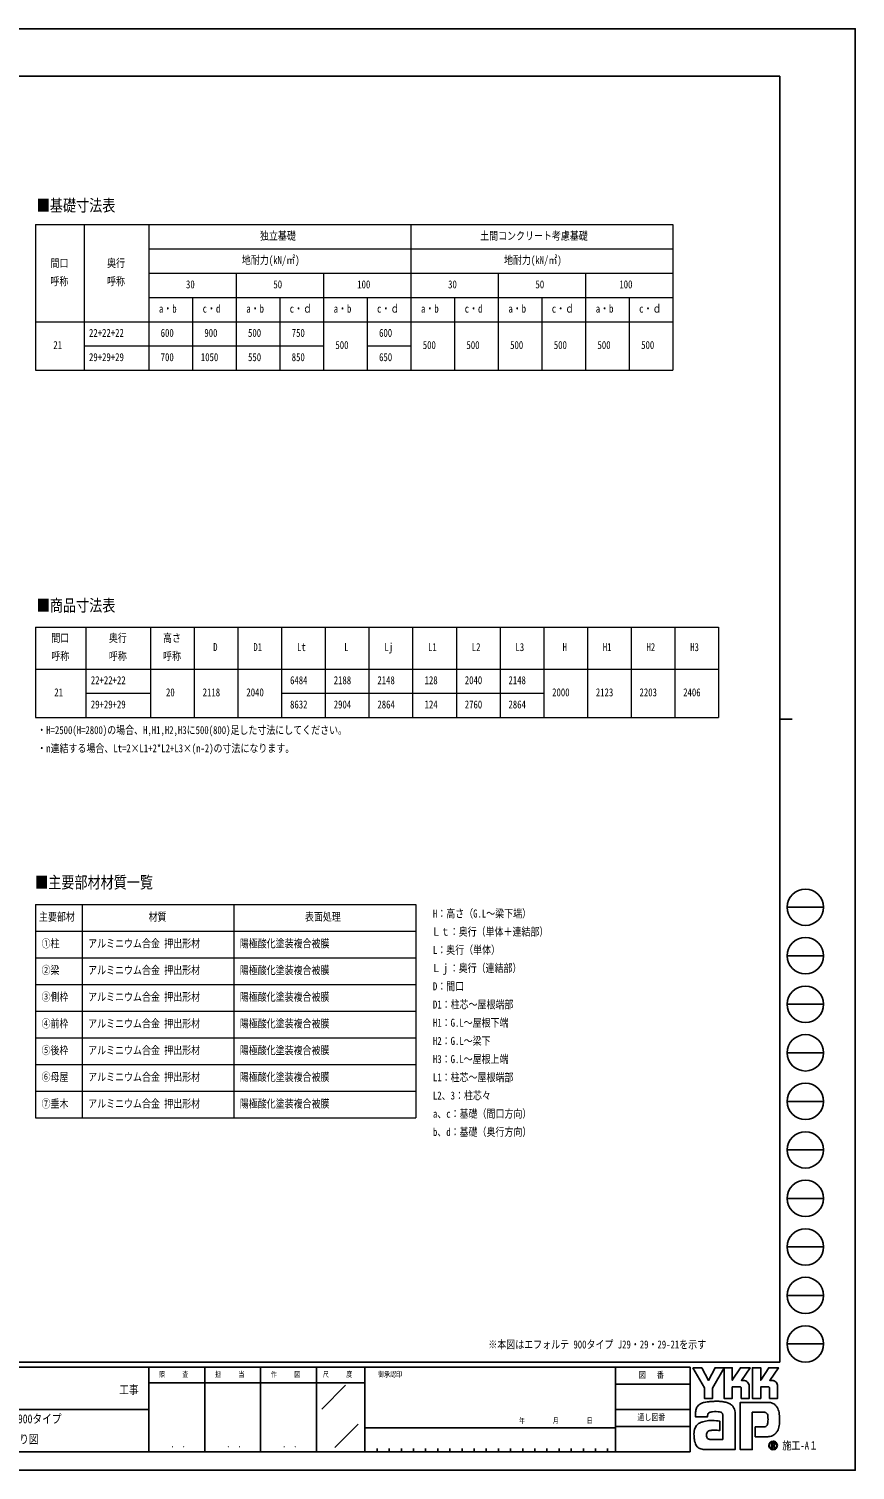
# Model space of a CAD drawing. Units: millimetres, scale not verified. Extents: x -12615 to 12615, y -8910 to 8910.
# Drawn here: x 2400 to 12615, y -8910 to 8910 of the extents above; entities that cross this region are included whole.
import ezdxf
from ezdxf.enums import TextEntityAlignment as Align

# ---------------------------------------------------------------- set-up
doc = ezdxf.new("R2010")
doc.units = ezdxf.units.MM
doc.header["$LTSCALE"] = 40
doc.layers.add('0-1_TABLE1', color=7, linetype='Continuous', lineweight=18)
doc.layers.add('0-2_USER1', color=3, linetype='Continuous')
doc.layers.add('0-7_YKK_ZWAK', color=7, linetype='Continuous')
doc.styles.add('ＭＳ ゴシック', font='')
doc.styles.get('ＭＳ ゴシック').set_extended_font_data('MS Gothic')

msp = doc.modelspace()

# ---------------------------------------------------------------- linework, layer by layer
at = {"layer": '0-1_TABLE1'}
for p, q in [((2482.24, 6489.17), (10362.24, 6489.17)), ((2482.24, 6489.17), (2482.24, 4689.17)), ((3082.24, 6489.17), (3082.24, 4689.17)), ((3882.24, 6489.17), (3882.24, 4689.17)), ((7122.24, 6489.17), (7122.24, 4689.17)), ((3882.24, 6189.17), (10362.24, 6189.17)), ((3882.24, 5889.17), (10362.24, 5889.17)), ((6042.24, 5889.17), (6042.24, 4689.17)), ((8202.24, 5889.17), (8202.24, 4689.17)), ((9282.24, 5889.17), (9282.24, 4689.17)), ((3882.24, 5589.17), (10362.24, 5589.17)), ((5502.24, 5589.17), (5502.24, 4689.17)), ((6582.24, 5589.17), (6582.24, 4689.17)), ((7662.24, 5589.17), (7662.24, 4689.17)), ((8742.24, 5589.17), (8742.24, 4689.17)), ((9822.24, 5589.17), (9822.24, 4689.17)), ((2482.24, 5289.17), (10362.24, 5289.17)), ((3082.24, 4989.17), (6042.24, 4989.17)), ((6582.24, 4989.17), (7122.24, 4989.17)), ((2482.24, 1513.91), (10924.74, 1513.91)), ((2482.24, 1513.91), (2482.24, 395.16)), ((3104.74, 1513.91), (3104.74, 395.16)), ((3904.74, 1513.91), (3904.74, 395.16)), ((4444.74, 1513.91), (4444.74, 395.16)), ((4984.74, 1513.91), (4984.74, 395.16)), ((5524.74, 1513.91), (5524.74, 395.16)), ((6064.74, 1513.91), (6064.74, 395.16)), ((6604.74, 1513.91), (6604.74, 395.16)), ((7144.74, 1513.91), (7144.74, 395.16)), ((7684.74, 1513.91), (7684.74, 395.16)), ((8224.74, 1513.91), (8224.74, 395.16)), ((8764.74, 1513.91), (8764.74, 395.16)), ((9304.74, 1513.91), (9304.74, 395.16)), ((9844.74, 1513.91), (9844.74, 395.16)), ((10384.74, 1513.91), (10384.74, 395.16)), ((10924.74, 1513.91), (10924.74, 395.16)), ((2482.24, 995.16), (10924.74, 995.16)), ((3104.74, 695.16), (3904.74, 695.16)), ((5524.74, 695.16), (8764.74, 695.16)), ((2482.24, 395.16), (10924.74, 395.16)), ((2482.24, -1915.14), (7183.1, -1915.14)), ((2482.24, -1915.14), (2482.24, -4555.14)), ((3058.38, -1915.14), (3058.38, -4555.14)), ((4933.1, -1915.14), (4933.1, -4555.14)), ((7183.1, -1915.14), (7183.1, -4555.14)), ((2482.24, -2245.14), (7183.1, -2245.14)), ((2482.24, -2575.14), (7183.1, -2575.14)), ((2482.24, -2905.14), (7183.1, -2905.14)), ((2482.24, -3235.14), (7183.1, -3235.14)), ((2482.24, -3565.14), (7183.1, -3565.14)), ((2482.24, -3895.14), (7183.1, -3895.14)), ((2482.24, -4225.14), (7183.1, -4225.14)), ((2482.24, -4555.14), (7183.1, -4555.14))]:
    msp.add_line(p, q, dxfattribs=at)
for points in [[(10362.24, 6489.17), (10362.24, 5889.17), (10362.24, 4689.17)], [(4962.24, 5889.17), (4962.24, 4989.17), (4962.24, 4689.17)], [(4422.24, 5589.17), (4422.24, 4989.17), (4422.24, 4689.17)], [(2482.24, 4689.17), (3082.24, 4689.17), (7122.24, 4689.17), (10362.24, 4689.17)]]:
    msp.add_lwpolyline(points, dxfattribs=at)
at = {"layer": '0-7_YKK_ZWAK'}
for p, q in [((11685.06, 8325), (-11714.94, 8325)), ((11685.06, 8325), (11685.06, -7575)), ((11685.06, 375), (11835.06, 375)), ((11775.06, -1950), (12225.06, -1950)), ((11775.06, -2550), (12225.06, -2550)), ((11775.06, -3150), (12225.06, -3150)), ((11775.06, -3750), (12225.06, -3750)), ((11775.06, -4350), (12225.06, -4350)), ((11775.06, -4950), (12225.06, -4950)), ((11775.06, -5550), (12225.06, -5550)), ((11775.06, -6150), (12225.06, -6150)), ((11775.06, -6750), (12225.06, -6750)), ((11775.06, -7350), (12225.06, -7350)), ((11685.06, -7575), (-11714.94, -7575)), ((3885.06, -7635), (-14.94, -7635)), ((4575.06, -7635), (4575.06, -8685)), ((5265.06, -7635), (5265.06, -8685)), ((5955.06, -7635), (5955.06, -8685)), ((6555.06, -7635), (5955.06, -7635)), ((9652.56, -7635), (6555.06, -7635)), ((6555.06, -7635), (6555.06, -8685)), ((9652.56, -7635), (9652.56, -8685)), ((10575.06, -7635), (9652.56, -7635)), ((10575.06, -7635), (10575.06, -8685)), ((5955.06, -7830), (3885.06, -7830)), ((5955.06, -7830), (6555.06, -7830)), ((6021.31, -8154.87), (6315.11, -7861.08)), ((9652.56, -7845), (10575.06, -7845)), ((-14.94, -8160), (3885.06, -8160)), ((9652.56, -8160), (10575.06, -8160)), ((6182.02, -8627.97), (6470.68, -8339.3)), ((10575.06, -8370), (9652.56, -8370)), ((6555.06, -8385), (9652.56, -8385)), ((-14.94, -8685), (3885.06, -8685)), ((3885.06, -8685), (5955.06, -8685)), ((5955.06, -8685), (6555.06, -8685)), ((6555.06, -8685), (9652.56, -8685)), ((6705.06, -8640), (6705.06, -8685)), ((6855.06, -8640), (6855.06, -8685)), ((7005.06, -8640), (7005.06, -8685)), ((7155.06, -8640), (7155.06, -8685)), ((7305.06, -8640), (7305.06, -8685)), ((7455.06, -8640), (7455.06, -8685)), ((7605.06, -8640), (7605.06, -8685)), ((7755.06, -8640), (7755.06, -8685)), ((7905.06, -8640), (7905.06, -8685)), ((8055.06, -8640), (8055.06, -8685)), ((8205.06, -8640), (8205.06, -8685)), ((8355.06, -8640), (8355.06, -8685)), ((8505.06, -8640), (8505.06, -8685)), ((8655.06, -8640), (8655.06, -8685)), ((8805.06, -8640), (8805.06, -8685)), ((8955.06, -8640), (8955.06, -8685)), ((9105.06, -8640), (9105.06, -8685)), ((9255.06, -8640), (9255.06, -8685)), ((9405.06, -8640), (9405.06, -8685)), ((9555.06, -8640), (9555.06, -8685)), ((9652.56, -8685), (10575.06, -8685)), ((11600.02, -8651.94), (11600.02, -8651.94))]:
    msp.add_line(p, q, dxfattribs=at)
for points in [[(-12615, -8910), (12615, -8910), (12615, 8910), (-12615, 8910)], [(10608.06, -7644), (10718.49, -7644), (10801.41, -7800.3), (10884.12, -7644), (10994.63, -7644), (10853.01, -7895.97), (10853.01, -8022.4), (10752.29, -8022.4), (10752.29, -7892.57)]]:
    msp.add_lwpolyline(points, close=True, dxfattribs=at)
for points in [[(5955.06, -7635), (3885.06, -7635), (3885.06, -8685)], [(11191.64, -7879.83), (11096.31, -7879.83), (11096.31, -8022.29), (10994.74, -8022.29), (10994.74, -7644), (11096.31, -7644), (11096.31, -7798.75), (11196.21, -7644), (11315.52, -7644), (11208.48, -7800.64), (11212.27, -7800.64), (11216.46, -7800.64), (11220.76, -7800.64), (11224.9, -7800.64), (11228.6, -7800.64), (11231.58, -7800.64), (11233.57, -7800.64), (11234.3, -7800.64)], [(11542.53, -7879.83), (11447.31, -7879.83), (11447.31, -8022.4), (11345.69, -8022.4), (11345.69, -7644), (11447.31, -7644), (11447.31, -7798.75), (11547.1, -7644), (11666.41, -7644), (11559.37, -7800.64), (11563.2, -7800.64), (11567.41, -7800.64), (11571.71, -7800.64), (11575.84, -7800.64), (11579.52, -7800.64), (11582.49, -7800.64), (11584.47, -7800.64), (11585.19, -7800.64)], [(11263.52, -7806.64), (11275.65, -7813.57), (11285.92, -7822.6), (11294.18, -7833.36), (11300.27, -7845.45), (11304.03, -7858.49), (11305.32, -7872.11), (11305.32, -8022.65), (11206.23, -8022.65), (11206.23, -7894.23)], [(11614.45, -7806.64), (11626.61, -7813.57), (11636.92, -7822.6), (11645.22, -7833.36), (11651.35, -7845.45), (11655.14, -7858.49), (11656.44, -7872.11), (11656.44, -8022.4), (11557.12, -8022.4), (11557.12, -7894.23)], [(10814.39, -8196.93), (10807.42, -8200.86), (10801.98, -8205.65), (10797.86, -8211.25), (10794.88, -8217.59), (10792.82, -8224.59), (10791.48, -8232.21), (10790.67, -8240.37), (10790.19, -8249), (10640.23, -8249.37), (10640.67, -8228.86), (10641.5, -8205.82)], [(11123.13, -8157.5), (11127.38, -8174.71), (11129.79, -8193.13), (11130.55, -8212.76), (11130.55, -8655), (10768.66, -8655)], [(10871.84, -8296.58), (10900.22, -8298.46), (10922.53, -8300.96), (10937.13, -8303.3), (10942.36, -8304.7), (10942.36, -8419.42), (10925.77, -8417.67), (10907.57, -8416.68), (10888.94, -8416.3), (10871.06, -8416.36), (10855.1, -8416.69), (10842.25, -8417.13), (10833.68, -8417.51), (10830.56, -8417.68), (10817.59, -8420.05), (10806.4, -8423.76), (10797.01, -8428.84), (10789.4, -8435.31), (10783.58, -8443.19), (10779.55, -8452.51), (10777.31, -8463.3), (10776.86, -8475.57), (10778.29, -8489.07), (10781.15, -8500.22), (10785.28, -8509.25), (10790.48, -8516.37), (10796.58, -8521.78), (10803.4, -8525.72), (10810.76, -8528.37), (10818.48, -8529.97), (10977.79, -8529.97), (10977.79, -8235.22), (10977.83, -8229.38), (10977.53, -8223.66), (10976.78, -8218.16), (10975.5, -8212.94), (10973.59, -8208.07), (10970.96, -8203.64), (10967.51, -8199.72), (10963.16, -8196.37)], [(10963.16, -8196.37), (10953.82, -8192.71), (10938.88, -8189.6), (10919.82, -8187.31), (10898.12, -8186.08), (10875.25, -8186.18), (10852.69, -8187.85)], [(11486.61, -8194.52), (11343.58, -8194.52), (11343.58, -8655), (11193.69, -8655), (11193.69, -8072.37), (11542.06, -8072.37)], [(11636.14, -8113.54), (11645.92, -8125.87), (11653.24, -8137.83), (11658.35, -8148.65)], [(11623.69, -8462.91), (11609.85, -8473.67), (11595.43, -8482.13), (11580.55, -8488.44), (11565.3, -8492.76), (11549.8, -8495.23), (11534.16, -8496.03), (11380.08, -8496.03), (11380.08, -8374.99), (11466.96, -8374.99), (11482.98, -8374.77), (11497.07, -8373.4), (11509.16, -8369.86)], [(11537.48, -8282.99), (11537.29, -8263.9), (11536.38, -8246.69), (11534.23, -8231.59), (11530.31, -8218.78)], [(11623.82, -8587.79), (11623.75, -8586.03), (11623.53, -8584.34), (11623.16, -8582.71), (11622.66, -8581.16), (11622.01, -8579.69), (11621.22, -8578.31), (11620.3, -8577.02), (11619.24, -8575.84), (11617.85, -8574.61), (11616.31, -8573.54), (11614.62, -8572.63), (11612.79, -8571.88), (11610.84, -8571.29), (11608.75, -8570.87), (11606.55, -8570.61), (11604.23, -8570.53), (11581.5, -8570.53), (11581.5, -8637.42), (11588.37, -8637.42), (11588.37, -8577.35), (11604.23, -8577.35), (11605.87, -8577.41), (11607.41, -8577.57), (11608.85, -8577.83), (11610.19, -8578.2), (11611.42, -8578.67), (11612.53, -8579.24), (11613.52, -8579.9), (11614.4, -8580.67)], [(11617.08, -8587.79), (11616.66, -8591.01), (11615.51, -8593.54), (11613.78, -8595.47), (11611.64, -8596.87), (11609.23, -8597.83), (11606.71, -8598.42), (11604.25, -8598.72), (11601.99, -8598.8), (11596.03, -8598.8), (11599.04, -8603.91), (11618.68, -8637.65), (11626.54, -8637.65), (11607.6, -8605.17), (11609.37, -8604.82), (11611.07, -8604.37), (11612.67, -8603.83), (11614.19, -8603.2), (11615.6, -8602.47), (11616.92, -8601.65), (11618.14, -8600.73), (11619.24, -8599.73)]]:
    msp.add_lwpolyline(points, dxfattribs=at)
for centre in [(12000.06, -1950), (12000.06, -2550), (12000.06, -3150), (12000.06, -3750), (12000.06, -4350), (12000.06, -4950), (12000.06, -5550), (12000.06, -6150), (12000.06, -6750), (12000.06, -7350)]:
    msp.add_circle(centre, 225, dxfattribs=at)
for centre, radius, start, end in [((11234.45, -7875.57), 74.93, 78.26798, 90.11215), ((11235.52, -7870.11), 69.37, 66.19963, 78.22058), ((11585.34, -7875.7), 75.07, 78.27851, 90.10826), ((11586.37, -7870.44), 69.7, 66.2483, 78.23226), ((11192.17, -7893.88), 14.06, 358.57817, 92.1683), ((11543.13, -7893.81), 14, 358.29941, 92.43455), ((10913.41, -8221.38), 272.36, 171.55622, 176.72493), ((10821.12, -8207.6), 179.04, 163.48385, 171.57982), ((10774.82, -8193.86), 130.74, 152.2125, 163.4865), ((10754.81, -8183.52), 108.22, 138.03852, 152.12015), ((10754.79, -8184.02), 108.55, 122.60463, 137.83438), ((10769.15, -8207.24), 135.84, 108.37421, 122.42809), ((10791.88, -8288.08), 219.75, 100.93159, 107.35499), ((10866.16, -8648.45), 587.69, 97.86054, 101.37938), ((10901.03, -8890.74), 832.48, 94.90201, 97.9576), ((10853.97, -8290.89), 101.95, 102.4979, 112.84632), ((10903.41, -8910.14), 852, 91.6169, 94.94971), ((10873.7, -8375.98), 189.3, 96.37207, 102.75341), ((10900.11, -8772.18), 714.01, 87.51794, 91.66439), ((10909.38, -8573.33), 514.94, 81.92631, 87.59083), ((10936.76, -8385.69), 325.32, 73.67137, 82.05943), ((10977.38, -8249.75), 183.45, 60.60528, 73.9085), ((10994.01, -8216.59), 146.41, 52.17347, 59.90542), ((11008.88, -8197.34), 122.08, 43.55042, 52.14561), ((11017.07, -8189.43), 110.69, 34.48659, 43.50182), ((11017.13, -8189.26), 110.55, 25.58915, 34.43128), ((11007.29, -8193.87), 121.41, 17.43089, 25.54591), ((11487.42, -8268.03), 73.52, 77.94572, 90.63794), ((11493.81, -8238.05), 42.86, 60.20991, 77.92418), ((11536.36, -8232.64), 160.37, 78.73198, 87.96551), ((11541.07, -8208.59), 135.87, 69.03034, 78.69541), ((11545.45, -8196.9), 123.38, 59.39484, 68.9885), ((11547.48, -8193.34), 119.28, 50.3012, 59.3616), ((11546.74, -8194.18), 120.4, 42.05209, 50.28551), ((11487.28, -8228.44), 188.76, 14.76267, 25.00486), ((11371.51, -8259.99), 308.76, 7.9139, 14.95041), ((10754.78, -8438.01), 127.65, 142.04688, 153.80771), ((10750.42, -8434.88), 122.29, 130.60221, 141.94427), ((10757.63, -8443.54), 133.55, 120.60724, 130.53081), ((10771.85, -8467.72), 161.6, 112.58838, 120.58162), ((10790.98, -8513.7), 211.4, 106.61303, 112.59024), ((10821.07, -8614.84), 316.93, 99.87193, 106.59825), ((10837.93, -8709.82), 413.39, 94.78469, 99.91711), ((10846.14, -8804.31), 508.24, 90.80099, 94.81812), ((10847.39, -8874.68), 578.61, 87.57779, 90.82714), ((11495.16, -8338.28), 34.54, 293.91672, 314.09376), ((11497.96, -8230.26), 34.04, 39.8078, 59.75378), ((11490.45, -8334.13), 40.8, 314.78099, 333.92928), ((11492.14, -8234.71), 41.37, 22.65544, 39.38165), ((11460.15, -8319.42), 74.48, 334.00676, 347.34989), ((11377.49, -8300.27), 159.33, 347.14308, 355.40008), ((11196.61, -8284.73), 340.88, 355.2339, 0.29193), ((11307.45, -8294.38), 373.25, 347.15166, 352.97565), ((11255.87, -8276.8), 425.61, 2.54376, 8.01251), ((11208.51, -8281.51), 473.02, 352.8937, 357.82206), ((11189.59, -8280.29), 491.98, 357.76419, 2.60674), ((10914.4, -8470.46), 291.87, 174.55588, 182.47272), ((11077.49, -8467.89), 454.94, 181.90948, 187.89042), ((10826.95, -8462.09), 204.02, 164.97537, 174.56739), ((10886.08, -8494.82), 261.65, 187.80471, 196.36971), ((10777.37, -8448.87), 152.71, 153.89178, 164.94341), ((11600.11, -8604.57), 52.92, 90.09157, 179.92363), ((11600.1, -8604.47), 52.82, 44.93442, 90.08536), ((11523.69, -8350.16), 150.71, 311.57033, 318.66243), ((11506.24, -8334.86), 173.92, 318.67367, 325.29112), ((11551.08, -8368.28), 118.04, 326.23251, 339.61931), ((11440.22, -8325.35), 236.92, 339.22498, 347.31457), ((10785.01, -8524.67), 156.26, 196.3102, 208.20993), ((10741.01, -8548.09), 106.41, 208.29777, 223.35561), ((10731.08, -8556.83), 93.2, 223.64205, 239.63663), ((10739.32, -8541.84), 110.3, 239.8785, 253.65355), ((10754.4, -8490.03), 164.26, 253.69102, 263.74909), ((10767.18, -8376.29), 278.71, 263.68487, 270.30455), ((11599.78, -8604.63), 52.6, 179.86065, 225.14399), ((11599.77, -8604.4), 47.06, 134.8007, 180.12175), ((11599.58, -8604.7), 46.87, 179.75513, 225.29722), ((11600.03, -8604.63), 52.77, 224.94536, 269.98445), ((11599.91, -8604.13), 46.97, 89.86602, 135.149), ((11599.93, -8605.12), 46.82, 224.62822, 270.10973), ((11600.12, -8604.49), 47.33, 45.03108, 90.11509), ((11600.03, -8604.37), 53.04, 269.98802, 314.93777), ((11599.95, -8604.42), 47.52, 270.09072, 359.90926), ((11607.02, -8587.51), 10.06, 358.3894, 42.86139), ((11607.22, -8588.27), 16.6, 316.37674, 1.6565), ((11600.15, -8604.5), 47.31, 0.00643, 45.07115), ((11600.52, -8604.31), 52.41, 359.78949, 45.13288), ((11600.39, -8604.71), 52.54, 314.92572, 0.23508)]:
    msp.add_arc(centre, radius, start, end, dxfattribs=at)

# ---------------------------------------------------------------- texts
at = {"layer": '0-1_TABLE1', "style": 'ＭＳ ゴシック', "width": 0.8}
for s, p in [('独立基礎', (5257.44, 6271.67)), ('土間コンクリート考慮基礎', (7979.04, 6271.67)), ('間口', (2667.04, 5934.17)), ('奥行', (3367.04, 5934.17)), ('地耐力(kN/㎡)', (5034.24, 5971.67)), ('地耐力(kN/㎡)', (8274.24, 5971.67)), ('呼称', (2667.04, 5709.17)), ('呼称', (3367.04, 5709.17)), ('30', (4343.04, 5671.67)), ('50', (5423.04, 5671.67)), ('100', (6459.84, 5671.67)), ('30', (7583.04, 5671.67)), ('50', (8663.04, 5671.67)), ('100', (9699.84, 5671.67)), ('a・b', (4008.24, 5371.67)), ('c・d', (4548.24, 5371.67)), ('a・b', (5088.24, 5371.67)), ('c・ｄ', (5624.64, 5371.67)), ('a・b', (6168.24, 5371.67)), ('c・ｄ', (6704.64, 5371.67)), ('a・b', (7248.24, 5371.67)), ('c・d', (7788.24, 5371.67)), ('a・b', (8328.24, 5371.67)), ('c・ｄ', (8864.64, 5371.67)), ('a・b', (9408.24, 5371.67)), ('c・ｄ', (9944.64, 5371.67)), ('22+22+22', (3143.84, 5071.67)), ('600', (4029.84, 5071.67)), ('900', (4569.84, 5071.67)), ('500', (5109.84, 5071.67)), ('750', (5649.84, 5071.67)), ('600', (6729.84, 5071.67)), ('21', (2703.04, 4921.67)), ('500', (6189.84, 4921.67)), ('500', (7269.84, 4921.67)), ('500', (7809.84, 4921.67)), ('500', (8349.84, 4921.67)), ('500', (8889.84, 4921.67)), ('500', (9429.84, 4921.67)), ('500', (9969.84, 4921.67)), ('29+29+29', (3143.84, 4771.67)), ('700', (4029.84, 4771.67)), ('1050', (4526.64, 4771.67)), ('550', (5109.84, 4771.67)), ('850', (5649.84, 4771.67)), ('650', (6729.84, 4771.67)), ('間口', (2678.29, 1299.53)), ('奥行', (3389.54, 1299.53)), ('高さ', (4059.54, 1299.53)), ('D', (4678.74, 1187.03)), ('D1', (5175.54, 1187.03)), ('Lt', (5715.54, 1187.03)), ('L', (6298.74, 1187.03)), ('Lj', (6795.54, 1187.03)), ('L1', (7335.54, 1187.03)), ('L2', (7875.54, 1187.03)), ('L3', (8415.54, 1187.03)), ('H', (8998.74, 1187.03)), ('H1', (9495.54, 1187.03)), ('H2', (10035.54, 1187.03)), ('H3', (10575.54, 1187.03)), ('呼称', (2678.29, 1074.53)), ('呼称', (3389.54, 1074.53)), ('呼称', (4059.54, 1074.53)), ('22+22+22', (3166.34, 777.66)), ('6484', (5629.14, 777.66)), ('2188', (6169.14, 777.66)), ('2148', (6709.14, 777.66)), ('128', (7292.34, 777.66)), ('2040', (7789.14, 777.66)), ('2148', (8329.14, 777.66)), ('21', (2714.29, 627.66)), ('20', (4095.54, 627.66)), ('2118', (4549.14, 627.66)), ('2040', (5089.14, 627.66)), ('2000', (8869.14, 627.66)), ('2123', (9409.14, 627.66)), ('2203', (9949.14, 627.66)), ('2406', (10489.14, 627.66)), ('29+29+29', (3166.34, 477.66)), ('8632', (5629.14, 477.66)), ('2904', (6169.14, 477.66)), ('2864', (6709.14, 477.66)), ('124', (7292.34, 477.66)), ('2760', (7789.14, 477.66)), ('2864', (8329.14, 477.66)), ('主要部材', (2525.51, -2147.64)), ('材質', (3880.54, -2147.64)), ('表面処理', (5813.3, -2147.64)), ('①柱', (2557.24, -2477.64)), ('アルミニウム合金 押出形材', (3133.38, -2477.64)), ('陽極酸化塗装複合被膜', (5008.1, -2477.64)), ('②梁', (2557.24, -2807.64)), ('アルミニウム合金 押出形材', (3133.38, -2807.64)), ('陽極酸化塗装複合被膜', (5008.1, -2807.64)), ('③側枠', (2557.24, -3137.64)), ('アルミニウム合金 押出形材', (3133.38, -3137.64)), ('陽極酸化塗装複合被膜', (5008.1, -3137.64)), ('④前枠', (2557.24, -3467.64)), ('アルミニウム合金 押出形材', (3133.38, -3467.64)), ('陽極酸化塗装複合被膜', (5008.1, -3467.64)), ('⑤後枠', (2557.24, -3797.64)), ('アルミニウム合金 押出形材', (3133.38, -3797.64)), ('陽極酸化塗装複合被膜', (5008.1, -3797.64)), ('⑥母屋', (2557.24, -4127.64)), ('アルミニウム合金 押出形材', (3133.38, -4127.64)), ('陽極酸化塗装複合被膜', (5008.1, -4127.64)), ('⑦垂木', (2557.24, -4457.64)), ('アルミニウム合金 押出形材', (3133.38, -4457.64)), ('陽極酸化塗装複合被膜', (5008.1, -4457.64))]:
    msp.add_text(s, height=98.97, dxfattribs=at).set_placement(p, align=Align.BOTTOM_LEFT)
at = {"layer": '0-2_USER1', "style": 'ＭＳ ゴシック', "width": 0.8}
for s, height, p in [('■基礎寸法表', 148.5, (2497.79, 6608.29)), ('■商品寸法表', 148.5, (2497.79, 1662.62)), ('・H=2500(H=2800)の場合、H,H1,H2,H3に500(800)足した寸法にしてください。', 98.97, (2504.01, 160.81)), ('・n連結する場合、Lt=2×L1+2*L2+L3×(n-2)の寸法になります。', 98.97, (2504.01, -64.19)), ('■主要部材材質一覧', 148.5, (2477.42, -1760.34)), ('H：高さ（G.L～梁下端）', 98.97, (7395.43, -2107.19)), ('Ｌｔ：奥行（単体＋連結部）', 98.97, (7381.03, -2332.19)), ('L：奥行（単体）', 98.97, (7395.43, -2557.19)), ('Ｌｊ：奥行（連結部）', 98.97, (7381.03, -2782.19)), ('D：間口', 98.97, (7395.43, -3007.19)), ('D1：柱芯～屋根端部', 98.97, (7395.43, -3232.19)), ('H1：G.L～屋根下端', 98.97, (7395.43, -3457.19)), ('H2：G.L～梁下', 98.97, (7395.43, -3682.19)), ('H3：G.L～屋根上端', 98.97, (7395.43, -3907.19)), ('L1：柱芯～屋根端部', 98.97, (7395.43, -4132.19)), ('L2、3：柱芯々', 98.97, (7395.43, -4357.19)), ('a、c：基礎（間口方向）', 98.97, (7395.43, -4582.19)), ('b、d：基礎（奥行方向）', 98.97, (7395.43, -4807.19)), ('※本図はエフォルテ 900タイプ J29・29・29-21を示す', 98.97, (8080.6, -7435.32)), ('サイクルポート エフォルテ 900タイプ', 110, (704.76, -8363.23)), ('多連結セット 納まり図', 110, (1260.76, -8613.23))]:
    msp.add_text(s, height=height, dxfattribs=at).set_placement(p, align=Align.BOTTOM_LEFT)
at = {"layer": '0-7_YKK_ZWAK', "style": 'ＭＳ ゴシック', "width": 0.8}
for s, height, p in [('照     査', 65.98, (4009.26, -7777.5)), ('担     当', 65.98, (4701.66, -7777.5)), ('作     図', 65.98, (5391.66, -7777.5)), ('尺     度', 65.98, (6034.26, -7777.5)), ('御承認印', 65.98, (6717.41, -7777.5)), ('図\u3000 番', 76.98, (9940.21, -7792.5)), ('工事', 110, (3517, -8002.4)), ('年        月        日', 65.98, (8459.72, -8349.64)), ('通し図番', 76.98, (9923.41, -8317.5)), ('施工-A１', 98.97, (11715.06, -8685)), ('． ．', 77.75, (4155, -8653.06)), ('． ．', 77.75, (4845, -8653.06)), ('． ．', 77.75, (5535, -8653.06))]:
    msp.add_text(s, height=height, dxfattribs=at).set_placement(p, align=Align.BOTTOM_LEFT)

doc.saveas('drawing.dxf')
